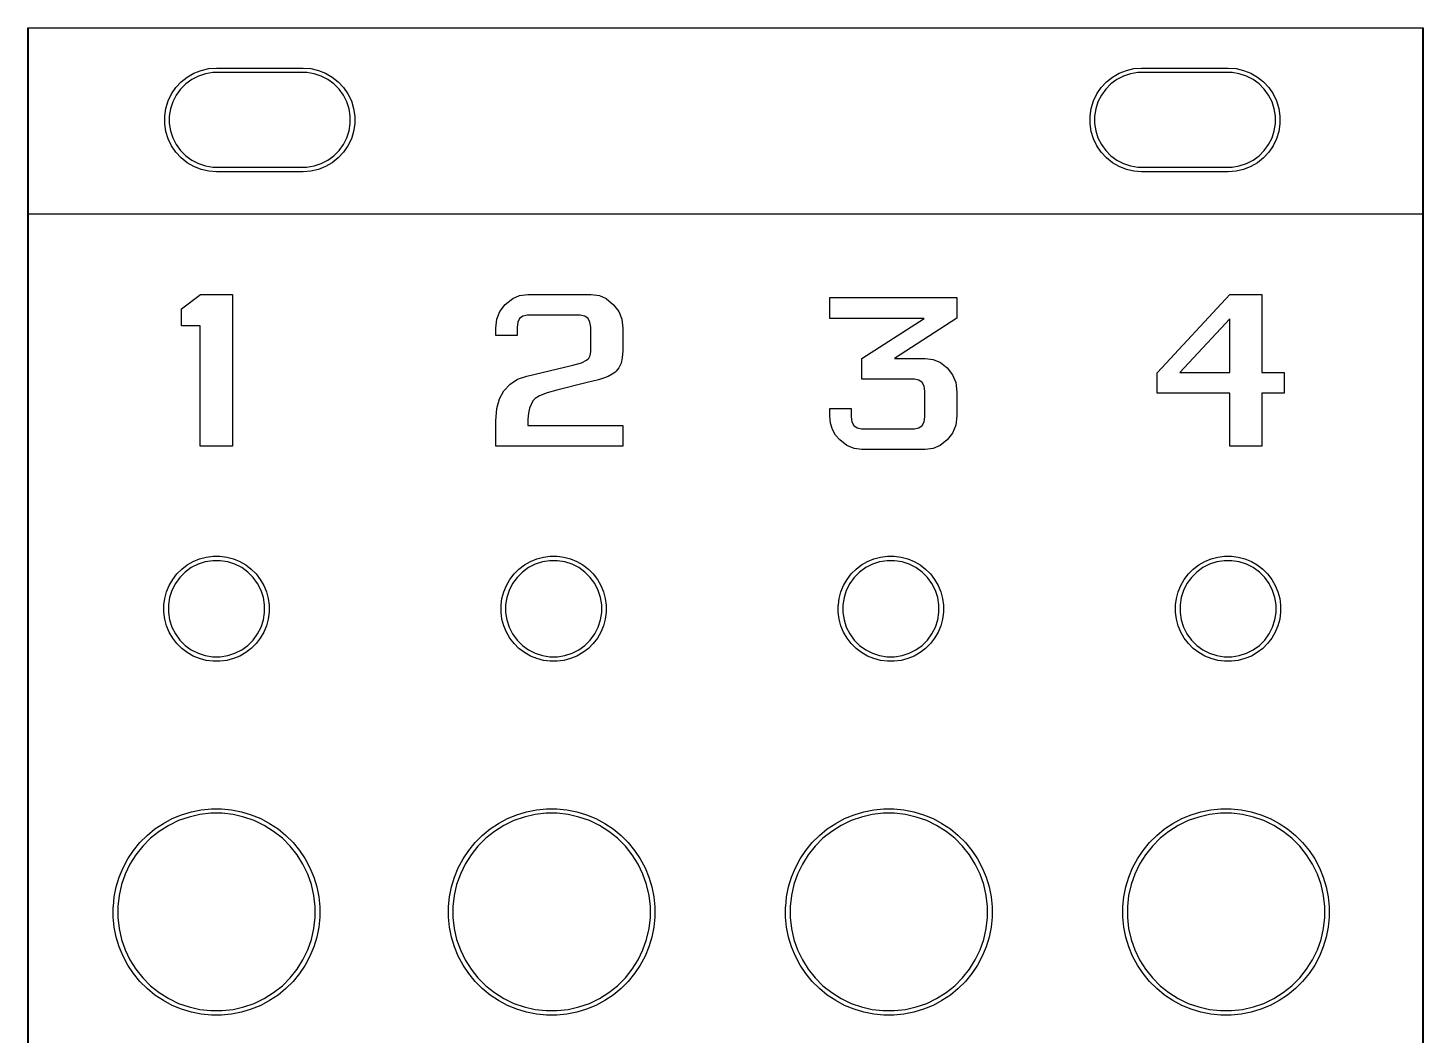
# Model space of a CAD drawing. Header units: inches. Extents: x 0 to 1.78, y -5.06 to 0.
# Drawn here: x 0.001 to 1.776, y -1.281 to 0 of the extents above; entities that cross this region are included whole.
import ezdxf

# ---------------------------------------------------------------- set-up
doc = ezdxf.new("R2010")
doc.units = ezdxf.units.IN
doc.header["$MEASUREMENT"] = 0
doc.layers.add('Edge.Cuts', color=254, linetype='CONTINUOUS', true_color=0xd0d2cd)

msp = doc.modelspace()

# ---------------------------------------------------------------- linework, layer by layer
at = {"layer": 'Edge.Cuts', "linetype": 'CONTINUOUS'}
for p, q in [((0.0008, 0.0001), (0.0009, 0.0002)), ((0.0008, 0), (0.0008, 0.0001)), ((0.0008, -5.059), (0.0008, 0)), ((0.0009, 0.0002), (0.001, 0.0002)), ((0.001, 0.0002), (1.7763, 0.0002)), ((1.7763, 0.0002), (1.7764, 0.0002)), ((1.7764, 0.0002), (1.7765, 0.0001)), ((1.7765, 0.0001), (1.7765, 0)), ((1.7765, 0), (1.7765, -5.059)), ((0.0012, -0.0002), (0.0012, -0.2362)), ((1.7761, -0.0002), (0.0012, -0.0002)), ((1.7761, -0.2362), (1.7761, -0.0002)), ((0.2214, -0.0538), (0.231, -0.0516)), ((0.231, -0.0516), (0.2408, -0.0508)), ((0.2408, -0.0508), (0.3511, -0.0508)), ((0.3511, -0.0508), (0.3609, -0.0516)), ((0.3609, -0.0516), (0.3705, -0.0538)), ((1.3989, -0.0538), (1.4085, -0.0516)), ((1.4085, -0.0516), (1.4183, -0.0508)), ((1.4183, -0.0508), (1.5286, -0.0508)), ((1.5286, -0.0508), (1.5384, -0.0516)), ((1.5384, -0.0516), (1.548, -0.0538)), ((0.1893, -0.0757), (0.196, -0.0684)), ((0.2017, -0.071), (0.195, -0.0777)), ((0.196, -0.0684), (0.2037, -0.0623)), ((0.2094, -0.0654), (0.2017, -0.071)), ((0.2037, -0.0623), (0.2122, -0.0574)), ((0.2178, -0.0611), (0.2094, -0.0654)), ((0.2122, -0.0574), (0.2214, -0.0538)), ((0.2268, -0.0582), (0.2178, -0.0611)), ((0.2361, -0.0567), (0.2268, -0.0582)), ((0.2408, -0.0567), (0.2361, -0.0567)), ((0.3511, -0.0567), (0.2408, -0.0567)), ((0.3558, -0.0567), (0.3511, -0.0567)), ((0.3651, -0.0582), (0.3558, -0.0567)), ((0.3741, -0.0611), (0.3651, -0.0582)), ((0.3705, -0.0538), (0.3797, -0.0574)), ((0.3825, -0.0654), (0.3741, -0.0611)), ((0.3797, -0.0574), (0.3882, -0.0623)), ((0.3902, -0.071), (0.3825, -0.0654)), ((0.3882, -0.0623), (0.3959, -0.0684)), ((0.3969, -0.0777), (0.3902, -0.071)), ((0.3959, -0.0684), (0.4026, -0.0757)), ((1.3668, -0.0757), (1.3735, -0.0684)), ((1.3792, -0.071), (1.3726, -0.0777)), ((1.3735, -0.0684), (1.3812, -0.0623)), ((1.3869, -0.0654), (1.3792, -0.071)), ((1.3812, -0.0623), (1.3897, -0.0574)), ((1.3953, -0.0611), (1.3869, -0.0654)), ((1.3897, -0.0574), (1.3989, -0.0538)), ((1.4043, -0.0582), (1.3953, -0.0611)), ((1.4136, -0.0567), (1.4043, -0.0582)), ((1.4183, -0.0567), (1.4136, -0.0567)), ((1.5286, -0.0567), (1.4183, -0.0567)), ((1.5333, -0.0567), (1.5286, -0.0567)), ((1.5426, -0.0582), (1.5333, -0.0567)), ((1.5516, -0.0611), (1.5426, -0.0582)), ((1.548, -0.0538), (1.5572, -0.0574)), ((1.5601, -0.0654), (1.5516, -0.0611)), ((1.5572, -0.0574), (1.5657, -0.0623)), ((1.5677, -0.071), (1.5601, -0.0654)), ((1.5657, -0.0623), (1.5734, -0.0684)), ((1.5744, -0.0777), (1.5677, -0.071)), ((1.5734, -0.0684), (1.5801, -0.0757)), ((0.1795, -0.0927), (0.1837, -0.0838)), ((0.1837, -0.0838), (0.1893, -0.0757)), ((0.1895, -0.0853), (0.1852, -0.0937)), ((0.195, -0.0777), (0.1895, -0.0853)), ((0.4024, -0.0853), (0.3969, -0.0777)), ((0.4067, -0.0937), (0.4024, -0.0853)), ((0.4026, -0.0757), (0.4082, -0.0838)), ((0.4082, -0.0838), (0.4125, -0.0927)), ((1.357, -0.0927), (1.3612, -0.0838)), ((1.3612, -0.0838), (1.3668, -0.0757)), ((1.367, -0.0853), (1.3627, -0.0937)), ((1.3726, -0.0777), (1.367, -0.0853)), ((1.5799, -0.0853), (1.5744, -0.0777)), ((1.5842, -0.0937), (1.5799, -0.0853)), ((1.5801, -0.0757), (1.5857, -0.0838)), ((1.5857, -0.0838), (1.59, -0.0927)), ((0.1751, -0.1119), (0.1765, -0.1021)), ((0.1765, -0.1021), (0.1795, -0.0927)), ((0.1823, -0.1027), (0.1808, -0.1121)), ((0.1852, -0.0937), (0.1823, -0.1027)), ((0.4096, -0.1027), (0.4067, -0.0937)), ((0.4111, -0.1121), (0.4096, -0.1027)), ((0.4125, -0.0927), (0.4154, -0.1021)), ((0.4154, -0.1021), (0.4168, -0.1119)), ((1.3526, -0.1119), (1.3541, -0.1021)), ((1.3541, -0.1021), (1.357, -0.0927)), ((1.3598, -0.1027), (1.3583, -0.1121)), ((1.3627, -0.0937), (1.3598, -0.1027)), ((1.5871, -0.1027), (1.5842, -0.0937)), ((1.5886, -0.1121), (1.5871, -0.1027)), ((1.59, -0.0927), (1.5929, -0.1021)), ((1.5929, -0.1021), (1.5943, -0.1119)), ((0.1751, -0.1217), (0.1751, -0.1119)), ((0.1765, -0.1315), (0.1751, -0.1217)), ((0.1808, -0.1121), (0.1808, -0.1215)), ((0.1808, -0.1215), (0.1823, -0.1308)), ((0.4096, -0.1308), (0.4111, -0.1215)), ((0.4111, -0.1215), (0.4111, -0.1121)), ((0.4168, -0.1217), (0.4154, -0.1315)), ((0.4168, -0.1119), (0.4168, -0.1217)), ((1.3526, -0.1217), (1.3526, -0.1119)), ((1.3541, -0.1315), (1.3526, -0.1217)), ((1.3583, -0.1121), (1.3583, -0.1215)), ((1.3583, -0.1215), (1.3598, -0.1308)), ((1.5871, -0.1308), (1.5886, -0.1215)), ((1.5886, -0.1215), (1.5886, -0.1121)), ((1.5943, -0.1217), (1.5929, -0.1315)), ((1.5943, -0.1119), (1.5943, -0.1217)), ((0.1795, -0.1409), (0.1765, -0.1315)), ((0.1837, -0.1498), (0.1795, -0.1409)), ((0.1823, -0.1308), (0.1852, -0.1398)), ((0.1852, -0.1398), (0.1895, -0.1483)), ((0.4024, -0.1483), (0.4067, -0.1398)), ((0.4067, -0.1398), (0.4096, -0.1308)), ((0.4125, -0.1409), (0.4082, -0.1498)), ((0.4154, -0.1315), (0.4125, -0.1409)), ((1.357, -0.1409), (1.3541, -0.1315)), ((1.3612, -0.1498), (1.357, -0.1409)), ((1.3598, -0.1308), (1.3627, -0.1398)), ((1.3627, -0.1398), (1.367, -0.1483)), ((1.5799, -0.1483), (1.5842, -0.1398)), ((1.5842, -0.1398), (1.5871, -0.1308)), ((1.59, -0.1409), (1.5857, -0.1498)), ((1.5929, -0.1315), (1.59, -0.1409)), ((0.1893, -0.1579), (0.1837, -0.1498)), ((0.196, -0.1651), (0.1893, -0.1579)), ((0.1895, -0.1483), (0.195, -0.1559)), ((0.195, -0.1559), (0.2017, -0.1626)), ((0.3902, -0.1626), (0.3969, -0.1559)), ((0.4026, -0.1579), (0.3959, -0.1651)), ((0.3969, -0.1559), (0.4024, -0.1483)), ((0.4082, -0.1498), (0.4026, -0.1579)), ((1.3668, -0.1579), (1.3612, -0.1498)), ((1.3735, -0.1651), (1.3668, -0.1579)), ((1.367, -0.1483), (1.3726, -0.1559)), ((1.3726, -0.1559), (1.3792, -0.1626)), ((1.5677, -0.1626), (1.5744, -0.1559)), ((1.5801, -0.1579), (1.5734, -0.1651)), ((1.5744, -0.1559), (1.5799, -0.1483)), ((1.5857, -0.1498), (1.5801, -0.1579)), ((0.2037, -0.1713), (0.196, -0.1651)), ((0.2017, -0.1626), (0.2094, -0.1681)), ((0.2122, -0.1762), (0.2037, -0.1713)), ((0.2094, -0.1681), (0.2178, -0.1724)), ((0.2214, -0.1798), (0.2122, -0.1762)), ((0.2178, -0.1724), (0.2268, -0.1753)), ((0.2268, -0.1753), (0.2361, -0.1768)), ((0.2361, -0.1768), (0.2408, -0.1768)), ((0.2408, -0.1768), (0.3511, -0.1768)), ((0.3511, -0.1768), (0.3558, -0.1768)), ((0.3558, -0.1768), (0.3651, -0.1753)), ((0.3651, -0.1753), (0.3741, -0.1724)), ((0.3797, -0.1762), (0.3705, -0.1798)), ((0.3741, -0.1724), (0.3825, -0.1681)), ((0.3882, -0.1713), (0.3797, -0.1762)), ((0.3825, -0.1681), (0.3902, -0.1626)), ((0.3959, -0.1651), (0.3882, -0.1713)), ((1.3812, -0.1713), (1.3735, -0.1651)), ((1.3792, -0.1626), (1.3869, -0.1681)), ((1.3897, -0.1762), (1.3812, -0.1713)), ((1.3869, -0.1681), (1.3953, -0.1724)), ((1.3989, -0.1798), (1.3897, -0.1762)), ((1.3953, -0.1724), (1.4043, -0.1753)), ((1.4043, -0.1753), (1.4136, -0.1768)), ((1.4136, -0.1768), (1.4183, -0.1768)), ((1.4183, -0.1768), (1.5286, -0.1768)), ((1.5286, -0.1768), (1.5333, -0.1768)), ((1.5333, -0.1768), (1.5426, -0.1753)), ((1.5426, -0.1753), (1.5516, -0.1724)), ((1.5572, -0.1762), (1.548, -0.1798)), ((1.5516, -0.1724), (1.5601, -0.1681)), ((1.5657, -0.1713), (1.5572, -0.1762)), ((1.5601, -0.1681), (1.5677, -0.1626)), ((1.5734, -0.1651), (1.5657, -0.1713)), ((0.231, -0.182), (0.2214, -0.1798)), ((0.2408, -0.1827), (0.231, -0.182)), ((0.3511, -0.1827), (0.2408, -0.1827)), ((0.3609, -0.182), (0.3511, -0.1827)), ((0.3705, -0.1798), (0.3609, -0.182)), ((1.4085, -0.182), (1.3989, -0.1798)), ((1.4183, -0.1827), (1.4085, -0.182)), ((1.5286, -0.1827), (1.4183, -0.1827)), ((1.5384, -0.182), (1.5286, -0.1827)), ((1.548, -0.1798), (1.5384, -0.182)), ((0.0012, -0.2362), (1.7761, -0.2362)), ((0.0012, -0.2366), (0.0012, -4.8224)), ((1.7761, -0.2366), (0.0012, -0.2366)), ((1.7761, -4.8224), (1.7761, -0.2366)), ((0.1964, -0.357), (0.2205, -0.3391)), ((0.2205, -0.3391), (0.2611, -0.3391)), ((0.2611, -0.3391), (0.2611, -0.5321)), ((0.6016, -0.3605), (0.6082, -0.3519)), ((0.6082, -0.3519), (0.6178, -0.3442)), ((0.6178, -0.3442), (0.6265, -0.3404)), ((0.6265, -0.3404), (0.6371, -0.3391)), ((0.6371, -0.3391), (0.7175, -0.3391)), ((0.7175, -0.3391), (0.7281, -0.3404)), ((0.7281, -0.3404), (0.7368, -0.3442)), ((0.7368, -0.3442), (0.7463, -0.352)), ((0.7463, -0.352), (0.7528, -0.3607)), ((1.0215, -0.3694), (1.0215, -0.343)), ((1.0215, -0.343), (1.1832, -0.343)), ((1.1832, -0.343), (1.1832, -0.3692)), ((1.4383, -0.4383), (1.5306, -0.3391)), ((1.5306, -0.3391), (1.5713, -0.3391)), ((1.5713, -0.3391), (1.5713, -0.4383)), ((0.1964, -0.3789), (0.1964, -0.357)), ((0.5963, -0.3816), (0.5977, -0.3703)), ((0.5977, -0.3703), (0.6016, -0.3605)), ((0.6266, -0.3695), (0.6242, -0.3741)), ((0.6307, -0.3665), (0.6266, -0.3695)), ((0.6365, -0.3654), (0.6307, -0.3665)), ((0.7038, -0.3654), (0.6365, -0.3654)), ((0.7097, -0.3665), (0.7038, -0.3654)), ((0.7137, -0.3695), (0.7097, -0.3665)), ((0.7162, -0.3741), (0.7137, -0.3695)), ((0.7528, -0.3607), (0.7567, -0.3705)), ((0.7567, -0.3705), (0.758, -0.3818)), ((1.1414, -0.3694), (1.0215, -0.3694)), ((1.0622, -0.4206), (1.1414, -0.3694)), ((1.1832, -0.3692), (1.1038, -0.4205)), ((1.5304, -0.3698), (1.4668, -0.4383)), ((1.5304, -0.4383), (1.5304, -0.3698)), ((0.2202, -0.3789), (0.1964, -0.3789)), ((0.2202, -0.5321), (0.2202, -0.3789)), ((0.5963, -0.3911), (0.5963, -0.3816)), ((0.6242, -0.3741), (0.6233, -0.3805)), ((0.6233, -0.3805), (0.6233, -0.3911)), ((0.7171, -0.3804), (0.7162, -0.3741)), ((0.7171, -0.4118), (0.7171, -0.3804)), ((0.758, -0.3818), (0.758, -0.4107)), ((0.6233, -0.3911), (0.5963, -0.3911)), ((0.6943, -0.429), (0.7052, -0.4258)), ((0.7052, -0.4258), (0.7116, -0.4227)), ((0.7116, -0.4227), (0.7146, -0.4199)), ((0.7146, -0.4199), (0.7165, -0.4164)), ((0.7165, -0.4164), (0.7171, -0.4118)), ((0.7573, -0.4194), (0.7558, -0.4264)), ((0.758, -0.4107), (0.7573, -0.4194)), ((1.0622, -0.4468), (1.0622, -0.4206)), ((1.1038, -0.4205), (1.1428, -0.4205)), ((1.1428, -0.4205), (1.1528, -0.4218)), ((1.1528, -0.4218), (1.1621, -0.4257)), ((1.1621, -0.4257), (1.1708, -0.4324)), ((0.6239, -0.4469), (0.6356, -0.4427)), ((0.6356, -0.4427), (0.6943, -0.429)), ((0.7393, -0.4432), (0.7332, -0.4455)), ((0.7445, -0.4404), (0.7393, -0.4432)), ((0.7478, -0.4383), (0.7445, -0.4404)), ((0.7494, -0.4367), (0.7478, -0.4383)), ((0.7528, -0.4322), (0.7494, -0.4367)), ((0.7558, -0.4264), (0.7528, -0.4322)), ((1.1708, -0.4324), (1.1776, -0.441)), ((1.1776, -0.441), (1.1818, -0.4511)), ((1.4381, -0.4385), (1.4383, -0.4383)), ((1.4381, -0.4647), (1.4381, -0.4385)), ((1.4668, -0.4383), (1.5304, -0.4383)), ((1.5713, -0.4383), (1.5996, -0.4383)), ((1.5996, -0.4383), (1.5996, -0.4647)), ((0.6011, -0.4717), (0.6066, -0.4615)), ((0.6066, -0.4615), (0.6144, -0.4531)), ((0.6144, -0.4531), (0.6239, -0.4469)), ((0.6741, -0.4607), (0.6615, -0.464)), ((0.7127, -0.451), (0.6741, -0.4607)), ((0.7198, -0.4493), (0.7127, -0.451)), ((0.727, -0.4474), (0.7198, -0.4493)), ((0.7332, -0.4455), (0.727, -0.4474)), ((1.129, -0.4468), (1.0622, -0.4468)), ((1.1347, -0.4479), (1.129, -0.4468)), ((1.1388, -0.451), (1.1347, -0.4479)), ((1.1414, -0.4557), (1.1388, -0.451)), ((1.1423, -0.462), (1.1414, -0.4557)), ((1.1818, -0.4511), (1.1832, -0.4631)), ((0.5976, -0.4841), (0.6011, -0.4717)), ((0.6436, -0.4743), (0.6392, -0.4836)), ((0.6466, -0.4712), (0.6436, -0.4743)), ((0.6519, -0.468), (0.6466, -0.4712)), ((0.6615, -0.464), (0.6519, -0.468)), ((1.1423, -0.4945), (1.1423, -0.462)), ((1.1832, -0.4631), (1.1832, -0.4935)), ((1.5304, -0.4647), (1.4381, -0.4647)), ((1.5304, -0.5321), (1.5304, -0.4647)), ((1.5996, -0.4647), (1.5713, -0.4647)), ((1.5713, -0.4647), (1.5713, -0.5321)), ((0.5963, -0.4996), (0.5976, -0.4841)), ((0.6378, -0.4898), (0.6372, -0.4978)), ((0.6392, -0.4836), (0.6378, -0.4898)), ((1.0215, -0.4935), (1.0215, -0.4842)), ((1.0215, -0.4842), (1.0485, -0.4842)), ((1.0224, -0.5026), (1.0215, -0.4935)), ((1.0485, -0.4842), (1.0485, -0.4945)), ((1.0485, -0.4945), (1.0494, -0.5008)), ((1.1414, -0.5008), (1.1423, -0.4945)), ((1.1832, -0.4935), (1.1818, -0.5054)), ((0.5963, -0.5321), (0.5963, -0.4996)), ((0.6372, -0.4978), (0.6372, -0.5058)), ((0.6372, -0.5058), (0.758, -0.5058)), ((0.758, -0.5058), (0.758, -0.5321)), ((1.0247, -0.5107), (1.0224, -0.5026)), ((1.0286, -0.5178), (1.0247, -0.5107)), ((1.0494, -0.5008), (1.052, -0.5055)), ((1.052, -0.5055), (1.0561, -0.5086)), ((1.0561, -0.5086), (1.0617, -0.5097)), ((1.0617, -0.5097), (1.129, -0.5097)), ((1.129, -0.5097), (1.1347, -0.5086)), ((1.1347, -0.5086), (1.1388, -0.5055)), ((1.1388, -0.5055), (1.1414, -0.5008)), ((1.1818, -0.5054), (1.1776, -0.5155)), ((0.2611, -0.5321), (0.2202, -0.5321)), ((0.758, -0.5321), (0.5963, -0.5321)), ((1.034, -0.5241), (1.0286, -0.5178)), ((1.0429, -0.5309), (1.034, -0.5241)), ((1.0522, -0.5348), (1.0429, -0.5309)), ((1.162, -0.5309), (1.1528, -0.5348)), ((1.1708, -0.5241), (1.162, -0.5309)), ((1.1776, -0.5155), (1.1708, -0.5241)), ((1.5713, -0.5321), (1.5304, -0.5321)), ((1.0623, -0.5361), (1.0522, -0.5348)), ((1.1427, -0.5361), (1.0623, -0.5361)), ((1.1528, -0.5348), (1.1427, -0.5361)), ((0.2193, -0.6753), (0.2278, -0.6731)), ((0.2278, -0.6731), (0.2365, -0.6719)), ((0.2365, -0.6719), (0.2452, -0.6719)), ((0.2452, -0.6719), (0.2539, -0.6731)), ((0.2539, -0.6731), (0.2624, -0.6753)), ((0.6484, -0.6753), (0.6569, -0.6731)), ((0.6569, -0.6731), (0.6656, -0.6719)), ((0.6656, -0.6719), (0.6744, -0.6719)), ((0.6744, -0.6719), (0.683, -0.6731)), ((0.683, -0.6731), (0.6915, -0.6753)), ((1.0776, -0.6753), (1.086, -0.6731)), ((1.086, -0.6731), (1.0947, -0.6719)), ((1.0947, -0.6719), (1.1035, -0.6719)), ((1.1035, -0.6719), (1.1122, -0.6731)), ((1.1122, -0.6731), (1.1207, -0.6753)), ((1.5067, -0.6753), (1.5152, -0.6731)), ((1.5152, -0.6731), (1.5239, -0.6719)), ((1.5239, -0.6719), (1.5326, -0.6719)), ((1.5326, -0.6719), (1.5413, -0.6731)), ((1.5413, -0.6731), (1.5498, -0.6753)), ((0.1904, -0.6946), (0.1966, -0.6884)), ((0.201, -0.6922), (0.1942, -0.699)), ((0.1966, -0.6884), (0.2036, -0.6831)), ((0.2088, -0.6865), (0.201, -0.6922)), ((0.2036, -0.6831), (0.2112, -0.6787)), ((0.2174, -0.6822), (0.2088, -0.6865)), ((0.2112, -0.6787), (0.2193, -0.6753)), ((0.2265, -0.6792), (0.2174, -0.6822)), ((0.236, -0.6777), (0.2265, -0.6792)), ((0.2456, -0.6777), (0.236, -0.6777)), ((0.2552, -0.6792), (0.2456, -0.6777)), ((0.2643, -0.6822), (0.2552, -0.6792)), ((0.2624, -0.6753), (0.2705, -0.6787)), ((0.2729, -0.6865), (0.2643, -0.6822)), ((0.2705, -0.6787), (0.2781, -0.6831)), ((0.2807, -0.6922), (0.2729, -0.6865)), ((0.2781, -0.6831), (0.285, -0.6884)), ((0.2875, -0.699), (0.2807, -0.6922)), ((0.285, -0.6884), (0.2912, -0.6946)), ((0.6196, -0.6946), (0.6258, -0.6884)), ((0.6301, -0.6922), (0.6233, -0.699)), ((0.6258, -0.6884), (0.6327, -0.6831)), ((0.6379, -0.6865), (0.6301, -0.6922)), ((0.6327, -0.6831), (0.6403, -0.6787)), ((0.6465, -0.6822), (0.6379, -0.6865)), ((0.6403, -0.6787), (0.6484, -0.6753)), ((0.6557, -0.6792), (0.6465, -0.6822)), ((0.6652, -0.6777), (0.6557, -0.6792)), ((0.6748, -0.6777), (0.6652, -0.6777)), ((0.6843, -0.6792), (0.6748, -0.6777)), ((0.6934, -0.6822), (0.6843, -0.6792)), ((0.6915, -0.6753), (0.6996, -0.6787)), ((0.702, -0.6865), (0.6934, -0.6822)), ((0.6996, -0.6787), (0.7072, -0.6831)), ((0.7098, -0.6922), (0.702, -0.6865)), ((0.7072, -0.6831), (0.7142, -0.6884)), ((0.7166, -0.699), (0.7098, -0.6922)), ((0.7142, -0.6884), (0.7204, -0.6946)), ((1.0487, -0.6946), (1.0549, -0.6884)), ((1.0593, -0.6922), (1.0525, -0.699)), ((1.0549, -0.6884), (1.0619, -0.6831)), ((1.0671, -0.6865), (1.0593, -0.6922)), ((1.0619, -0.6831), (1.0695, -0.6787)), ((1.0756, -0.6822), (1.0671, -0.6865)), ((1.0695, -0.6787), (1.0776, -0.6753)), ((1.0848, -0.6792), (1.0756, -0.6822)), ((1.0943, -0.6777), (1.0848, -0.6792)), ((1.1039, -0.6777), (1.0943, -0.6777)), ((1.1134, -0.6792), (1.1039, -0.6777)), ((1.1226, -0.6822), (1.1134, -0.6792)), ((1.1207, -0.6753), (1.1288, -0.6787)), ((1.1311, -0.6865), (1.1226, -0.6822)), ((1.1288, -0.6787), (1.1364, -0.6831)), ((1.1389, -0.6922), (1.1311, -0.6865)), ((1.1364, -0.6831), (1.1433, -0.6884)), ((1.1457, -0.699), (1.1389, -0.6922)), ((1.1433, -0.6884), (1.1495, -0.6946)), ((1.4778, -0.6946), (1.484, -0.6884)), ((1.4884, -0.6922), (1.4816, -0.699)), ((1.484, -0.6884), (1.491, -0.6831)), ((1.4962, -0.6865), (1.4884, -0.6922)), ((1.491, -0.6831), (1.4986, -0.6787)), ((1.5048, -0.6822), (1.4962, -0.6865)), ((1.4986, -0.6787), (1.5067, -0.6753)), ((1.5139, -0.6792), (1.5048, -0.6822)), ((1.5234, -0.6777), (1.5139, -0.6792)), ((1.533, -0.6777), (1.5234, -0.6777)), ((1.5426, -0.6792), (1.533, -0.6777)), ((1.5517, -0.6822), (1.5426, -0.6792)), ((1.5498, -0.6753), (1.5579, -0.6787)), ((1.5603, -0.6865), (1.5517, -0.6822)), ((1.5579, -0.6787), (1.5655, -0.6831)), ((1.5681, -0.6922), (1.5603, -0.6865)), ((1.5655, -0.6831), (1.5724, -0.6884)), ((1.5749, -0.699), (1.5681, -0.6922)), ((1.5724, -0.6884), (1.5786, -0.6946)), ((0.1774, -0.7173), (0.1807, -0.7092)), ((0.1807, -0.7092), (0.1851, -0.7016)), ((0.1885, -0.7068), (0.1842, -0.7154)), ((0.1851, -0.7016), (0.1904, -0.6946)), ((0.1942, -0.699), (0.1885, -0.7068)), ((0.2931, -0.7068), (0.2875, -0.699)), ((0.2912, -0.6946), (0.2966, -0.7016)), ((0.2975, -0.7154), (0.2931, -0.7068)), ((0.2966, -0.7016), (0.301, -0.7092)), ((0.301, -0.7092), (0.3043, -0.7173)), ((0.6065, -0.7173), (0.6098, -0.7092)), ((0.6098, -0.7092), (0.6142, -0.7016)), ((0.6177, -0.7068), (0.6133, -0.7154)), ((0.6142, -0.7016), (0.6196, -0.6946)), ((0.6233, -0.699), (0.6177, -0.7068)), ((0.7223, -0.7068), (0.7166, -0.699)), ((0.7204, -0.6946), (0.7257, -0.7016)), ((0.7266, -0.7154), (0.7223, -0.7068)), ((0.7257, -0.7016), (0.7301, -0.7092)), ((0.7301, -0.7092), (0.7335, -0.7173)), ((1.0356, -0.7173), (1.039, -0.7092)), ((1.039, -0.7092), (1.0434, -0.7016)), ((1.0468, -0.7068), (1.0424, -0.7154)), ((1.0434, -0.7016), (1.0487, -0.6946)), ((1.0525, -0.699), (1.0468, -0.7068)), ((1.1514, -0.7068), (1.1457, -0.699)), ((1.1495, -0.6946), (1.1548, -0.7016)), ((1.1558, -0.7154), (1.1514, -0.7068)), ((1.1548, -0.7016), (1.1592, -0.7092)), ((1.1592, -0.7092), (1.1626, -0.7173)), ((1.4648, -0.7173), (1.4681, -0.7092)), ((1.4681, -0.7092), (1.4725, -0.7016)), ((1.4759, -0.7068), (1.4716, -0.7154)), ((1.4725, -0.7016), (1.4778, -0.6946)), ((1.4816, -0.699), (1.4759, -0.7068)), ((1.5805, -0.7068), (1.5749, -0.699)), ((1.5786, -0.6946), (1.584, -0.7016)), ((1.5849, -0.7154), (1.5805, -0.7068)), ((1.584, -0.7016), (1.5884, -0.7092)), ((1.5884, -0.7092), (1.5917, -0.7173)), ((0.174, -0.734), (0.1751, -0.7258)), ((0.1751, -0.7258), (0.1774, -0.7173)), ((0.1812, -0.7245), (0.1797, -0.734)), ((0.1842, -0.7154), (0.1812, -0.7245)), ((0.3005, -0.7245), (0.2975, -0.7154)), ((0.302, -0.734), (0.3005, -0.7245)), ((0.3043, -0.7173), (0.3066, -0.7258)), ((0.3066, -0.7258), (0.3077, -0.7344)), ((0.6031, -0.734), (0.6042, -0.7258)), ((0.6042, -0.7258), (0.6065, -0.7173)), ((0.6103, -0.7245), (0.6088, -0.734)), ((0.6133, -0.7154), (0.6103, -0.7245)), ((0.7296, -0.7245), (0.7266, -0.7154)), ((0.7311, -0.734), (0.7296, -0.7245)), ((0.7335, -0.7173), (0.7357, -0.7258)), ((0.7357, -0.7258), (0.7369, -0.7344)), ((1.0323, -0.734), (1.0333, -0.7258)), ((1.0333, -0.7258), (1.0356, -0.7173)), ((1.0395, -0.7245), (1.038, -0.734)), ((1.0424, -0.7154), (1.0395, -0.7245)), ((1.1587, -0.7245), (1.1558, -0.7154)), ((1.1602, -0.734), (1.1587, -0.7245)), ((1.1626, -0.7173), (1.1649, -0.7258)), ((1.1649, -0.7258), (1.166, -0.7344)), ((1.4614, -0.734), (1.4625, -0.7258)), ((1.4625, -0.7258), (1.4648, -0.7173)), ((1.4686, -0.7245), (1.4671, -0.734)), ((1.4716, -0.7154), (1.4686, -0.7245)), ((1.5879, -0.7245), (1.5849, -0.7154)), ((1.5894, -0.734), (1.5879, -0.7245)), ((1.5917, -0.7173), (1.594, -0.7258)), ((1.594, -0.7258), (1.5951, -0.7344)), ((0.1739, -0.7344), (0.174, -0.734)), ((0.1739, -0.7432), (0.1739, -0.7344)), ((0.1751, -0.7519), (0.1739, -0.7432)), ((0.1797, -0.734), (0.1797, -0.7436)), ((0.1797, -0.7436), (0.1812, -0.7531)), ((0.3005, -0.7531), (0.302, -0.7436)), ((0.302, -0.7436), (0.302, -0.734)), ((0.3077, -0.7432), (0.3066, -0.7519)), ((0.3077, -0.7344), (0.3077, -0.7432)), ((0.6031, -0.7344), (0.6031, -0.734)), ((0.6031, -0.7432), (0.6031, -0.7344)), ((0.6042, -0.7519), (0.6031, -0.7432)), ((0.6088, -0.734), (0.6088, -0.7436)), ((0.6088, -0.7436), (0.6103, -0.7531)), ((0.7296, -0.7531), (0.7311, -0.7436)), ((0.7311, -0.7436), (0.7311, -0.734)), ((0.7369, -0.7432), (0.7357, -0.7519)), ((0.7369, -0.7344), (0.7369, -0.7432)), ((1.0322, -0.7344), (1.0323, -0.734)), ((1.0322, -0.7432), (1.0322, -0.7344)), ((1.0333, -0.7519), (1.0322, -0.7432)), ((1.038, -0.734), (1.038, -0.7436)), ((1.038, -0.7436), (1.0395, -0.7531)), ((1.1587, -0.7531), (1.1602, -0.7436)), ((1.1602, -0.7436), (1.1602, -0.734)), ((1.166, -0.7432), (1.1649, -0.7519)), ((1.166, -0.7344), (1.166, -0.7432)), ((1.4613, -0.7344), (1.4614, -0.734)), ((1.4613, -0.7432), (1.4613, -0.7344)), ((1.4625, -0.7519), (1.4613, -0.7432)), ((1.4671, -0.734), (1.4671, -0.7436)), ((1.4671, -0.7436), (1.4686, -0.7531)), ((1.5879, -0.7531), (1.5894, -0.7436)), ((1.5894, -0.7436), (1.5894, -0.734)), ((1.5951, -0.7432), (1.594, -0.7519)), ((1.5951, -0.7344), (1.5951, -0.7432)), ((0.1774, -0.7604), (0.1751, -0.7519)), ((0.1807, -0.7685), (0.1774, -0.7604)), ((0.1812, -0.7531), (0.1842, -0.7623)), ((0.1842, -0.7623), (0.1885, -0.7709)), ((0.2931, -0.7709), (0.2975, -0.7623)), ((0.2975, -0.7623), (0.3005, -0.7531)), ((0.3043, -0.7604), (0.301, -0.7685)), ((0.3066, -0.7519), (0.3043, -0.7604)), ((0.6065, -0.7604), (0.6042, -0.7519)), ((0.6098, -0.7685), (0.6065, -0.7604)), ((0.6103, -0.7531), (0.6133, -0.7623)), ((0.6133, -0.7623), (0.6177, -0.7709)), ((0.7223, -0.7709), (0.7266, -0.7623)), ((0.7266, -0.7623), (0.7296, -0.7531)), ((0.7335, -0.7604), (0.7301, -0.7685)), ((0.7357, -0.7519), (0.7335, -0.7604)), ((1.0356, -0.7604), (1.0333, -0.7519)), ((1.039, -0.7685), (1.0356, -0.7604)), ((1.0395, -0.7531), (1.0424, -0.7623)), ((1.0424, -0.7623), (1.0468, -0.7709)), ((1.1514, -0.7709), (1.1558, -0.7623)), ((1.1558, -0.7623), (1.1587, -0.7531)), ((1.1626, -0.7604), (1.1592, -0.7685)), ((1.1649, -0.7519), (1.1626, -0.7604)), ((1.4648, -0.7604), (1.4625, -0.7519)), ((1.4681, -0.7685), (1.4648, -0.7604)), ((1.4686, -0.7531), (1.4716, -0.7623)), ((1.4716, -0.7623), (1.4759, -0.7709)), ((1.5805, -0.7709), (1.5849, -0.7623)), ((1.5849, -0.7623), (1.5879, -0.7531)), ((1.5917, -0.7604), (1.5884, -0.7685)), ((1.594, -0.7519), (1.5917, -0.7604)), ((0.1851, -0.7761), (0.1807, -0.7685)), ((0.1904, -0.783), (0.1851, -0.7761)), ((0.1885, -0.7709), (0.1942, -0.7787)), ((0.1942, -0.7787), (0.201, -0.7855)), ((0.2807, -0.7855), (0.2875, -0.7787)), ((0.2875, -0.7787), (0.2931, -0.7709)), ((0.2966, -0.7761), (0.2912, -0.783)), ((0.301, -0.7685), (0.2966, -0.7761)), ((0.6142, -0.7761), (0.6098, -0.7685)), ((0.6196, -0.783), (0.6142, -0.7761)), ((0.6177, -0.7709), (0.6233, -0.7787)), ((0.6233, -0.7787), (0.6301, -0.7855)), ((0.7098, -0.7855), (0.7166, -0.7787)), ((0.7166, -0.7787), (0.7223, -0.7709)), ((0.7257, -0.7761), (0.7204, -0.783)), ((0.7301, -0.7685), (0.7257, -0.7761)), ((1.0434, -0.7761), (1.039, -0.7685)), ((1.0487, -0.783), (1.0434, -0.7761)), ((1.0468, -0.7709), (1.0525, -0.7787)), ((1.0525, -0.7787), (1.0593, -0.7855)), ((1.1389, -0.7855), (1.1457, -0.7787)), ((1.1457, -0.7787), (1.1514, -0.7709)), ((1.1548, -0.7761), (1.1495, -0.783)), ((1.1592, -0.7685), (1.1548, -0.7761)), ((1.4725, -0.7761), (1.4681, -0.7685)), ((1.4778, -0.783), (1.4725, -0.7761)), ((1.4759, -0.7709), (1.4816, -0.7787)), ((1.4816, -0.7787), (1.4884, -0.7855)), ((1.5681, -0.7855), (1.5749, -0.7787)), ((1.5749, -0.7787), (1.5805, -0.7709)), ((1.584, -0.7761), (1.5786, -0.783)), ((1.5884, -0.7685), (1.584, -0.7761)), ((0.1966, -0.7892), (0.1904, -0.783)), ((0.2036, -0.7946), (0.1966, -0.7892)), ((0.201, -0.7855), (0.2088, -0.7911)), ((0.2112, -0.799), (0.2036, -0.7946)), ((0.2088, -0.7911), (0.2174, -0.7955)), ((0.2193, -0.8023), (0.2112, -0.799)), ((0.2174, -0.7955), (0.2265, -0.7985)), ((0.2265, -0.7985), (0.236, -0.8)), ((0.2456, -0.8), (0.2552, -0.7985)), ((0.2552, -0.7985), (0.2643, -0.7955)), ((0.2705, -0.799), (0.2624, -0.8023)), ((0.2643, -0.7955), (0.2729, -0.7911)), ((0.2781, -0.7946), (0.2705, -0.799)), ((0.2729, -0.7911), (0.2807, -0.7855)), ((0.285, -0.7892), (0.2781, -0.7946)), ((0.2912, -0.783), (0.285, -0.7892)), ((0.6258, -0.7892), (0.6196, -0.783)), ((0.6327, -0.7946), (0.6258, -0.7892)), ((0.6301, -0.7855), (0.6379, -0.7911)), ((0.6403, -0.799), (0.6327, -0.7946)), ((0.6379, -0.7911), (0.6465, -0.7955)), ((0.6484, -0.8023), (0.6403, -0.799)), ((0.6465, -0.7955), (0.6557, -0.7985)), ((0.6557, -0.7985), (0.6652, -0.8)), ((0.6748, -0.8), (0.6843, -0.7985)), ((0.6843, -0.7985), (0.6934, -0.7955)), ((0.6996, -0.799), (0.6915, -0.8023)), ((0.6934, -0.7955), (0.702, -0.7911)), ((0.7072, -0.7946), (0.6996, -0.799)), ((0.702, -0.7911), (0.7098, -0.7855)), ((0.7142, -0.7892), (0.7072, -0.7946)), ((0.7204, -0.783), (0.7142, -0.7892)), ((1.0549, -0.7892), (1.0487, -0.783)), ((1.0619, -0.7946), (1.0549, -0.7892)), ((1.0593, -0.7855), (1.0671, -0.7911)), ((1.0695, -0.799), (1.0619, -0.7946)), ((1.0671, -0.7911), (1.0756, -0.7955)), ((1.0776, -0.8023), (1.0695, -0.799)), ((1.0756, -0.7955), (1.0848, -0.7985)), ((1.0848, -0.7985), (1.0943, -0.8)), ((1.1039, -0.8), (1.1134, -0.7985)), ((1.1134, -0.7985), (1.1226, -0.7955)), ((1.1288, -0.799), (1.1207, -0.8023)), ((1.1226, -0.7955), (1.1311, -0.7911)), ((1.1364, -0.7946), (1.1288, -0.799)), ((1.1311, -0.7911), (1.1389, -0.7855)), ((1.1433, -0.7892), (1.1364, -0.7946)), ((1.1495, -0.783), (1.1433, -0.7892)), ((1.484, -0.7892), (1.4778, -0.783)), ((1.491, -0.7946), (1.484, -0.7892)), ((1.4884, -0.7855), (1.4962, -0.7911)), ((1.4986, -0.799), (1.491, -0.7946)), ((1.4962, -0.7911), (1.5048, -0.7955)), ((1.5067, -0.8023), (1.4986, -0.799)), ((1.5048, -0.7955), (1.5139, -0.7985)), ((1.5139, -0.7985), (1.5234, -0.8)), ((1.533, -0.8), (1.5426, -0.7985)), ((1.5426, -0.7985), (1.5517, -0.7955)), ((1.5579, -0.799), (1.5498, -0.8023)), ((1.5517, -0.7955), (1.5603, -0.7911)), ((1.5655, -0.7946), (1.5579, -0.799)), ((1.5603, -0.7911), (1.5681, -0.7855)), ((1.5724, -0.7892), (1.5655, -0.7946)), ((1.5786, -0.783), (1.5724, -0.7892)), ((0.2278, -0.8046), (0.2193, -0.8023)), ((0.2365, -0.8057), (0.2278, -0.8046)), ((0.236, -0.8), (0.2456, -0.8)), ((0.2452, -0.8057), (0.2365, -0.8057)), ((0.2539, -0.8046), (0.2452, -0.8057)), ((0.2624, -0.8023), (0.2539, -0.8046)), ((0.6569, -0.8046), (0.6484, -0.8023)), ((0.6656, -0.8057), (0.6569, -0.8046)), ((0.6652, -0.8), (0.6748, -0.8)), ((0.6744, -0.8057), (0.6656, -0.8057)), ((0.683, -0.8046), (0.6744, -0.8057)), ((0.6915, -0.8023), (0.683, -0.8046)), ((1.086, -0.8046), (1.0776, -0.8023)), ((1.0947, -0.8057), (1.086, -0.8046)), ((1.0943, -0.8), (1.1039, -0.8)), ((1.1035, -0.8057), (1.0947, -0.8057)), ((1.1122, -0.8046), (1.1035, -0.8057)), ((1.1207, -0.8023), (1.1122, -0.8046)), ((1.5152, -0.8046), (1.5067, -0.8023)), ((1.5239, -0.8057), (1.5152, -0.8046)), ((1.5234, -0.8), (1.533, -0.8)), ((1.5326, -0.8057), (1.5239, -0.8057)), ((1.5413, -0.8046), (1.5326, -0.8057)), ((1.5498, -0.8023), (1.5413, -0.8046)), ((0.2215, -0.9946), (0.2344, -0.9933)), ((0.2344, -0.9933), (0.2473, -0.9933)), ((0.2473, -0.9933), (0.2601, -0.9946)), ((0.6481, -0.9946), (0.661, -0.9933)), ((0.661, -0.9933), (0.6739, -0.9933)), ((0.6739, -0.9933), (0.6867, -0.9946)), ((1.0773, -0.9946), (1.0901, -0.9933)), ((1.0901, -0.9933), (1.103, -0.9933)), ((1.103, -0.9933), (1.1158, -0.9946)), ((1.5064, -0.9946), (1.5192, -0.9933)), ((1.5192, -0.9933), (1.5321, -0.9933)), ((1.5321, -0.9933), (1.545, -0.9946)), ((0.1625, -1.019), (0.1732, -1.0119)), ((0.1732, -1.0119), (0.1846, -1.0058)), ((0.1927, -1.0084), (0.18, -1.0146)), ((0.1846, -1.0058), (0.1965, -1.0009)), ((0.206, -1.0038), (0.1927, -1.0084)), ((0.1965, -1.0009), (0.2089, -0.9971)), ((0.2198, -1.0006), (0.206, -1.0038)), ((0.2089, -0.9971), (0.2215, -0.9946)), ((0.2338, -0.9991), (0.2198, -1.0006)), ((0.2479, -0.9991), (0.2338, -0.9991)), ((0.2619, -1.0006), (0.2479, -0.9991)), ((0.2601, -0.9946), (0.2728, -0.9971)), ((0.2757, -1.0038), (0.2619, -1.0006)), ((0.2728, -0.9971), (0.2851, -1.0009)), ((0.289, -1.0084), (0.2757, -1.0038)), ((0.2851, -1.0009), (0.2971, -1.0058)), ((0.3017, -1.0146), (0.289, -1.0084)), ((0.2971, -1.0058), (0.3084, -1.0119)), ((0.3084, -1.0119), (0.3192, -1.019)), ((0.5891, -1.019), (0.5998, -1.0119)), ((0.5998, -1.0119), (0.6112, -1.0058)), ((0.6193, -1.0084), (0.6066, -1.0146)), ((0.6112, -1.0058), (0.6231, -1.0009)), ((0.6326, -1.0038), (0.6193, -1.0084)), ((0.6231, -1.0009), (0.6355, -0.9971)), ((0.6463, -1.0006), (0.6326, -1.0038)), ((0.6355, -0.9971), (0.6481, -0.9946)), ((0.6604, -0.9991), (0.6463, -1.0006)), ((0.6745, -0.9991), (0.6604, -0.9991)), ((0.6885, -1.0006), (0.6745, -0.9991)), ((0.6867, -0.9946), (0.6994, -0.9971)), ((0.7022, -1.0038), (0.6885, -1.0006)), ((0.6994, -0.9971), (0.7117, -1.0009)), ((0.7155, -1.0084), (0.7022, -1.0038)), ((0.7117, -1.0009), (0.7236, -1.0058)), ((0.7283, -1.0146), (0.7155, -1.0084)), ((0.7236, -1.0058), (0.735, -1.0119)), ((0.735, -1.0119), (0.7457, -1.019)), ((1.0182, -1.019), (1.0289, -1.0119)), ((1.0289, -1.0119), (1.0403, -1.0058)), ((1.0484, -1.0084), (1.0357, -1.0146)), ((1.0403, -1.0058), (1.0522, -1.0009)), ((1.0617, -1.0038), (1.0484, -1.0084)), ((1.0522, -1.0009), (1.0646, -0.9971)), ((1.0755, -1.0006), (1.0617, -1.0038)), ((1.0646, -0.9971), (1.0773, -0.9946)), ((1.0895, -0.9991), (1.0755, -1.0006)), ((1.1036, -0.9991), (1.0895, -0.9991)), ((1.1176, -1.0006), (1.1036, -0.9991)), ((1.1158, -0.9946), (1.1285, -0.9971)), ((1.1314, -1.0038), (1.1176, -1.0006)), ((1.1285, -0.9971), (1.1408, -1.0009)), ((1.1447, -1.0084), (1.1314, -1.0038)), ((1.1408, -1.0009), (1.1528, -1.0058)), ((1.1574, -1.0146), (1.1447, -1.0084)), ((1.1528, -1.0058), (1.1641, -1.0119)), ((1.1641, -1.0119), (1.1749, -1.019)), ((1.4473, -1.019), (1.4581, -1.0119)), ((1.4581, -1.0119), (1.4695, -1.0058)), ((1.4775, -1.0084), (1.4648, -1.0146)), ((1.4695, -1.0058), (1.4814, -1.0009)), ((1.4909, -1.0038), (1.4775, -1.0084)), ((1.4814, -1.0009), (1.4937, -0.9971)), ((1.5046, -1.0006), (1.4909, -1.0038)), ((1.4937, -0.9971), (1.5064, -0.9946)), ((1.5186, -0.9991), (1.5046, -1.0006)), ((1.5327, -0.9991), (1.5186, -0.9991)), ((1.5468, -1.0006), (1.5327, -0.9991)), ((1.545, -0.9946), (1.5576, -0.9971)), ((1.5605, -1.0038), (1.5468, -1.0006)), ((1.5576, -0.9971), (1.57, -1.0009)), ((1.5738, -1.0084), (1.5605, -1.0038)), ((1.57, -1.0009), (1.5819, -1.0058)), ((1.5865, -1.0146), (1.5738, -1.0084)), ((1.5819, -1.0058), (1.5933, -1.0119)), ((1.5933, -1.0119), (1.604, -1.019)), ((0.1434, -1.0364), (0.1525, -1.0272)), ((0.1525, -1.0272), (0.1625, -1.019)), ((0.168, -1.0221), (0.157, -1.0309)), ((0.18, -1.0146), (0.168, -1.0221)), ((0.3136, -1.0221), (0.3017, -1.0146)), ((0.3247, -1.0309), (0.3136, -1.0221)), ((0.3192, -1.019), (0.3291, -1.0272)), ((0.3291, -1.0272), (0.3383, -1.0364)), ((0.57, -1.0364), (0.5791, -1.0272)), ((0.5791, -1.0272), (0.5891, -1.019)), ((0.5946, -1.0221), (0.5836, -1.0309)), ((0.6066, -1.0146), (0.5946, -1.0221)), ((0.7402, -1.0221), (0.7283, -1.0146)), ((0.7512, -1.0309), (0.7402, -1.0221)), ((0.7457, -1.019), (0.7557, -1.0272)), ((0.7557, -1.0272), (0.7648, -1.0364)), ((0.9991, -1.0364), (1.0082, -1.0272)), ((1.0082, -1.0272), (1.0182, -1.019)), ((1.0238, -1.0221), (1.0127, -1.0309)), ((1.0357, -1.0146), (1.0238, -1.0221)), ((1.1693, -1.0221), (1.1574, -1.0146)), ((1.1804, -1.0309), (1.1693, -1.0221)), ((1.1749, -1.019), (1.1849, -1.0272)), ((1.1849, -1.0272), (1.194, -1.0364)), ((1.4282, -1.0364), (1.4374, -1.0272)), ((1.4374, -1.0272), (1.4473, -1.019)), ((1.4529, -1.0221), (1.4419, -1.0309)), ((1.4648, -1.0146), (1.4529, -1.0221)), ((1.5985, -1.0221), (1.5865, -1.0146)), ((1.6095, -1.0309), (1.5985, -1.0221)), ((1.604, -1.019), (1.614, -1.0272)), ((1.614, -1.0272), (1.6231, -1.0364)), ((0.128, -1.0571), (0.1352, -1.0463)), ((0.1352, -1.0463), (0.1434, -1.0364)), ((0.147, -1.0408), (0.1382, -1.0519)), ((0.157, -1.0309), (0.147, -1.0408)), ((0.3346, -1.0408), (0.3247, -1.0309)), ((0.3434, -1.0519), (0.3346, -1.0408)), ((0.3383, -1.0364), (0.3465, -1.0463)), ((0.3465, -1.0463), (0.3536, -1.0571)), ((0.5546, -1.0571), (0.5618, -1.0463)), ((0.5618, -1.0463), (0.57, -1.0364)), ((0.5736, -1.0408), (0.5648, -1.0519)), ((0.5836, -1.0309), (0.5736, -1.0408)), ((0.7612, -1.0408), (0.7512, -1.0309)), ((0.77, -1.0519), (0.7612, -1.0408)), ((0.7648, -1.0364), (0.773, -1.0463)), ((0.773, -1.0463), (0.7802, -1.0571)), ((0.9838, -1.0571), (0.9909, -1.0463)), ((0.9909, -1.0463), (0.9991, -1.0364)), ((1.0028, -1.0408), (0.994, -1.0519)), ((1.0127, -1.0309), (1.0028, -1.0408)), ((1.1903, -1.0408), (1.1804, -1.0309)), ((1.1991, -1.0519), (1.1903, -1.0408)), ((1.194, -1.0364), (1.2022, -1.0463)), ((1.2022, -1.0463), (1.2093, -1.0571)), ((1.4129, -1.0571), (1.4201, -1.0463)), ((1.4201, -1.0463), (1.4282, -1.0364)), ((1.4319, -1.0408), (1.4231, -1.0519)), ((1.4419, -1.0309), (1.4319, -1.0408)), ((1.6195, -1.0408), (1.6095, -1.0309)), ((1.6283, -1.0519), (1.6195, -1.0408)), ((1.6231, -1.0364), (1.6313, -1.0463)), ((1.6313, -1.0463), (1.6385, -1.0571)), ((0.122, -1.0684), (0.128, -1.0571)), ((0.1307, -1.0638), (0.1246, -1.0765)), ((0.1382, -1.0519), (0.1307, -1.0638)), ((0.3509, -1.0638), (0.3434, -1.0519)), ((0.357, -1.0765), (0.3509, -1.0638)), ((0.3536, -1.0571), (0.3597, -1.0684)), ((0.5485, -1.0684), (0.5546, -1.0571)), ((0.5573, -1.0638), (0.5512, -1.0765)), ((0.5648, -1.0519), (0.5573, -1.0638)), ((0.7775, -1.0638), (0.77, -1.0519)), ((0.7836, -1.0765), (0.7775, -1.0638)), ((0.7802, -1.0571), (0.7863, -1.0684)), ((0.9777, -1.0684), (0.9838, -1.0571)), ((0.9865, -1.0638), (0.9803, -1.0765)), ((0.994, -1.0519), (0.9865, -1.0638)), ((1.2066, -1.0638), (1.1991, -1.0519)), ((1.2128, -1.0765), (1.2066, -1.0638)), ((1.2093, -1.0571), (1.2154, -1.0684)), ((1.4068, -1.0684), (1.4129, -1.0571)), ((1.4156, -1.0638), (1.4095, -1.0765)), ((1.4231, -1.0519), (1.4156, -1.0638)), ((1.6358, -1.0638), (1.6283, -1.0519)), ((1.6419, -1.0765), (1.6358, -1.0638)), ((1.6385, -1.0571), (1.6446, -1.0684)), ((0.1133, -1.0927), (0.117, -1.0804)), ((0.117, -1.0804), (0.122, -1.0684)), ((0.1246, -1.0765), (0.12, -1.0898)), ((0.3617, -1.0898), (0.357, -1.0765)), ((0.3597, -1.0684), (0.3646, -1.0804)), ((0.3646, -1.0804), (0.3684, -1.0927)), ((0.5399, -1.0927), (0.5436, -1.0804)), ((0.5436, -1.0804), (0.5485, -1.0684)), ((0.5512, -1.0765), (0.5465, -1.0898)), ((0.7883, -1.0898), (0.7836, -1.0765)), ((0.7863, -1.0684), (0.7912, -1.0804)), ((0.7912, -1.0804), (0.795, -1.0927)), ((0.969, -1.0927), (0.9727, -1.0804)), ((0.9727, -1.0804), (0.9777, -1.0684)), ((0.9803, -1.0765), (0.9757, -1.0898)), ((1.2174, -1.0898), (1.2128, -1.0765)), ((1.2154, -1.0684), (1.2204, -1.0804)), ((1.2204, -1.0804), (1.2241, -1.0927)), ((1.3981, -1.0927), (1.4019, -1.0804)), ((1.4019, -1.0804), (1.4068, -1.0684)), ((1.4095, -1.0765), (1.4048, -1.0898)), ((1.6466, -1.0898), (1.6419, -1.0765)), ((1.6446, -1.0684), (1.6495, -1.0804)), ((1.6495, -1.0804), (1.6532, -1.0927)), ((0.1108, -1.1054), (0.1133, -1.0927)), ((0.12, -1.0898), (0.1168, -1.1036)), ((0.3648, -1.1036), (0.3617, -1.0898)), ((0.3684, -1.0927), (0.3709, -1.1054)), ((0.5373, -1.1054), (0.5399, -1.0927)), ((0.5465, -1.0898), (0.5434, -1.1036)), ((0.7914, -1.1036), (0.7883, -1.0898)), ((0.795, -1.0927), (0.7975, -1.1054)), ((0.9665, -1.1054), (0.969, -1.0927)), ((0.9757, -1.0898), (0.9725, -1.1036)), ((1.2206, -1.1036), (1.2174, -1.0898)), ((1.2241, -1.0927), (1.2266, -1.1054)), ((1.3956, -1.1054), (1.3981, -1.0927)), ((1.4048, -1.0898), (1.4017, -1.1036)), ((1.6497, -1.1036), (1.6466, -1.0898)), ((1.6532, -1.0927), (1.6558, -1.1054)), ((0.1095, -1.1182), (0.1096, -1.1176)), ((0.1095, -1.1311), (0.1095, -1.1182)), ((0.1096, -1.1176), (0.1108, -1.1054)), ((0.1168, -1.1036), (0.1152, -1.1176)), ((0.1152, -1.1176), (0.1152, -1.1317)), ((0.3664, -1.1176), (0.3648, -1.1036)), ((0.3664, -1.1317), (0.3664, -1.1176)), ((0.3709, -1.1054), (0.3722, -1.1182)), ((0.3722, -1.1182), (0.3722, -1.1311)), ((0.5361, -1.1176), (0.5373, -1.1054)), ((0.5361, -1.1182), (0.5361, -1.1176)), ((0.5361, -1.1311), (0.5361, -1.1182)), ((0.5434, -1.1036), (0.5418, -1.1176)), ((0.5418, -1.1176), (0.5418, -1.1317)), ((0.793, -1.1176), (0.7914, -1.1036)), ((0.793, -1.1317), (0.793, -1.1176)), ((0.7975, -1.1054), (0.7987, -1.1182)), ((0.7987, -1.1182), (0.7987, -1.1311)), ((0.9652, -1.1182), (0.9653, -1.1176)), ((0.9652, -1.1311), (0.9652, -1.1182)), ((0.9653, -1.1176), (0.9665, -1.1054)), ((0.9725, -1.1036), (0.971, -1.1176)), ((0.971, -1.1176), (0.971, -1.1317)), ((1.2221, -1.1176), (1.2206, -1.1036)), ((1.2221, -1.1317), (1.2221, -1.1176)), ((1.2266, -1.1054), (1.2279, -1.1182)), ((1.2279, -1.1182), (1.2279, -1.1311)), ((1.3943, -1.1182), (1.3944, -1.1176)), ((1.3943, -1.1311), (1.3943, -1.1182)), ((1.3944, -1.1176), (1.3956, -1.1054)), ((1.4017, -1.1036), (1.4001, -1.1176)), ((1.4001, -1.1176), (1.4001, -1.1317)), ((1.6513, -1.1176), (1.6497, -1.1036)), ((1.6513, -1.1317), (1.6513, -1.1176)), ((1.6558, -1.1054), (1.657, -1.1182)), ((1.657, -1.1182), (1.657, -1.1311)), ((0.1108, -1.144), (0.1095, -1.1311)), ((0.1152, -1.1317), (0.1168, -1.1457)), ((0.3648, -1.1457), (0.3664, -1.1317)), ((0.3722, -1.1311), (0.3709, -1.144)), ((0.5373, -1.144), (0.5361, -1.1311)), ((0.5418, -1.1317), (0.5434, -1.1457)), ((0.7914, -1.1457), (0.793, -1.1317)), ((0.7987, -1.1311), (0.7975, -1.144)), ((0.9665, -1.144), (0.9652, -1.1311)), ((0.971, -1.1317), (0.9725, -1.1457)), ((1.2206, -1.1457), (1.2221, -1.1317)), ((1.2279, -1.1311), (1.2266, -1.144)), ((1.3956, -1.144), (1.3943, -1.1311)), ((1.4001, -1.1317), (1.4017, -1.1457)), ((1.6497, -1.1457), (1.6513, -1.1317)), ((1.657, -1.1311), (1.6558, -1.144)), ((0.1133, -1.1566), (0.1108, -1.144)), ((0.1168, -1.1457), (0.12, -1.1595)), ((0.3617, -1.1595), (0.3648, -1.1457)), ((0.3709, -1.144), (0.3684, -1.1566)), ((0.5399, -1.1566), (0.5373, -1.144)), ((0.5434, -1.1457), (0.5465, -1.1595)), ((0.7883, -1.1595), (0.7914, -1.1457)), ((0.7975, -1.144), (0.795, -1.1566)), ((0.969, -1.1566), (0.9665, -1.144)), ((0.9725, -1.1457), (0.9757, -1.1595)), ((1.2174, -1.1595), (1.2206, -1.1457)), ((1.2266, -1.144), (1.2241, -1.1566)), ((1.3981, -1.1566), (1.3956, -1.144)), ((1.4017, -1.1457), (1.4048, -1.1595)), ((1.6466, -1.1595), (1.6497, -1.1457)), ((1.6558, -1.144), (1.6532, -1.1566)), ((0.117, -1.169), (0.1133, -1.1566)), ((0.122, -1.1809), (0.117, -1.169)), ((0.12, -1.1595), (0.1246, -1.1728)), ((0.357, -1.1728), (0.3617, -1.1595)), ((0.3646, -1.169), (0.3597, -1.1809)), ((0.3684, -1.1566), (0.3646, -1.169)), ((0.5436, -1.169), (0.5399, -1.1566)), ((0.5485, -1.1809), (0.5436, -1.169)), ((0.5465, -1.1595), (0.5512, -1.1728)), ((0.7836, -1.1728), (0.7883, -1.1595)), ((0.7912, -1.169), (0.7863, -1.1809)), ((0.795, -1.1566), (0.7912, -1.169)), ((0.9727, -1.169), (0.969, -1.1566)), ((0.9777, -1.1809), (0.9727, -1.169)), ((0.9757, -1.1595), (0.9803, -1.1728)), ((1.2128, -1.1728), (1.2174, -1.1595)), ((1.2204, -1.169), (1.2154, -1.1809)), ((1.2241, -1.1566), (1.2204, -1.169)), ((1.4019, -1.169), (1.3981, -1.1566)), ((1.4068, -1.1809), (1.4019, -1.169)), ((1.4048, -1.1595), (1.4095, -1.1728)), ((1.6419, -1.1728), (1.6466, -1.1595)), ((1.6495, -1.169), (1.6446, -1.1809)), ((1.6532, -1.1566), (1.6495, -1.169)), ((0.128, -1.1923), (0.122, -1.1809)), ((0.1246, -1.1728), (0.1307, -1.1855)), ((0.1307, -1.1855), (0.1382, -1.1974)), ((0.3434, -1.1974), (0.3509, -1.1855)), ((0.3509, -1.1855), (0.357, -1.1728)), ((0.3597, -1.1809), (0.3536, -1.1923)), ((0.5546, -1.1923), (0.5485, -1.1809)), ((0.5512, -1.1728), (0.5573, -1.1855)), ((0.5573, -1.1855), (0.5648, -1.1974)), ((0.77, -1.1974), (0.7775, -1.1855)), ((0.7775, -1.1855), (0.7836, -1.1728)), ((0.7863, -1.1809), (0.7802, -1.1923)), ((0.9838, -1.1923), (0.9777, -1.1809)), ((0.9803, -1.1728), (0.9865, -1.1855)), ((0.9865, -1.1855), (0.994, -1.1974)), ((1.1991, -1.1974), (1.2066, -1.1855)), ((1.2066, -1.1855), (1.2128, -1.1728)), ((1.2154, -1.1809), (1.2093, -1.1923)), ((1.4129, -1.1923), (1.4068, -1.1809)), ((1.4095, -1.1728), (1.4156, -1.1855)), ((1.4156, -1.1855), (1.4231, -1.1974)), ((1.6283, -1.1974), (1.6358, -1.1855)), ((1.6358, -1.1855), (1.6419, -1.1728)), ((1.6446, -1.1809), (1.6385, -1.1923)), ((0.1352, -1.203), (0.128, -1.1923)), ((0.1434, -1.213), (0.1352, -1.203)), ((0.1382, -1.1974), (0.147, -1.2085)), ((0.3346, -1.2085), (0.3434, -1.1974)), ((0.3465, -1.203), (0.3383, -1.213)), ((0.3536, -1.1923), (0.3465, -1.203)), ((0.5618, -1.203), (0.5546, -1.1923)), ((0.57, -1.213), (0.5618, -1.203)), ((0.5648, -1.1974), (0.5736, -1.2085)), ((0.7612, -1.2085), (0.77, -1.1974)), ((0.773, -1.203), (0.7648, -1.213)), ((0.7802, -1.1923), (0.773, -1.203)), ((0.9909, -1.203), (0.9838, -1.1923)), ((0.9991, -1.213), (0.9909, -1.203)), ((0.994, -1.1974), (1.0028, -1.2085)), ((1.1903, -1.2085), (1.1991, -1.1974)), ((1.2022, -1.203), (1.194, -1.213)), ((1.2093, -1.1923), (1.2022, -1.203)), ((1.4201, -1.203), (1.4129, -1.1923)), ((1.4282, -1.213), (1.4201, -1.203)), ((1.4231, -1.1974), (1.4319, -1.2085)), ((1.6195, -1.2085), (1.6283, -1.1974)), ((1.6313, -1.203), (1.6231, -1.213)), ((1.6385, -1.1923), (1.6313, -1.203)), ((0.1525, -1.2221), (0.1434, -1.213)), ((0.147, -1.2085), (0.157, -1.2185)), ((0.1625, -1.2303), (0.1525, -1.2221)), ((0.157, -1.2185), (0.168, -1.2272)), ((0.3136, -1.2272), (0.3247, -1.2185)), ((0.3291, -1.2221), (0.3192, -1.2303)), ((0.3247, -1.2185), (0.3346, -1.2085)), ((0.3383, -1.213), (0.3291, -1.2221)), ((0.5791, -1.2221), (0.57, -1.213)), ((0.5736, -1.2085), (0.5836, -1.2185)), ((0.5891, -1.2303), (0.5791, -1.2221)), ((0.5836, -1.2185), (0.5946, -1.2272)), ((0.7402, -1.2272), (0.7512, -1.2185)), ((0.7557, -1.2221), (0.7457, -1.2303)), ((0.7512, -1.2185), (0.7612, -1.2085)), ((0.7648, -1.213), (0.7557, -1.2221)), ((1.0082, -1.2221), (0.9991, -1.213)), ((1.0028, -1.2085), (1.0127, -1.2185)), ((1.0182, -1.2303), (1.0082, -1.2221)), ((1.0127, -1.2185), (1.0238, -1.2272)), ((1.1693, -1.2272), (1.1804, -1.2185)), ((1.1849, -1.2221), (1.1749, -1.2303)), ((1.1804, -1.2185), (1.1903, -1.2085)), ((1.194, -1.213), (1.1849, -1.2221)), ((1.4374, -1.2221), (1.4282, -1.213)), ((1.4319, -1.2085), (1.4419, -1.2185)), ((1.4473, -1.2303), (1.4374, -1.2221)), ((1.4419, -1.2185), (1.4529, -1.2272)), ((1.5985, -1.2272), (1.6095, -1.2185)), ((1.614, -1.2221), (1.604, -1.2303)), ((1.6095, -1.2185), (1.6195, -1.2085)), ((1.6231, -1.213), (1.614, -1.2221)), ((0.1732, -1.2374), (0.1625, -1.2303)), ((0.168, -1.2272), (0.18, -1.2348)), ((0.1846, -1.2435), (0.1732, -1.2374)), ((0.18, -1.2348), (0.1927, -1.2409)), ((0.1927, -1.2409), (0.206, -1.2455)), ((0.2757, -1.2455), (0.289, -1.2409)), ((0.289, -1.2409), (0.3017, -1.2348)), ((0.3084, -1.2374), (0.2971, -1.2435)), ((0.3017, -1.2348), (0.3136, -1.2272)), ((0.3192, -1.2303), (0.3084, -1.2374)), ((0.5998, -1.2374), (0.5891, -1.2303)), ((0.5946, -1.2272), (0.6066, -1.2348)), ((0.6112, -1.2435), (0.5998, -1.2374)), ((0.6066, -1.2348), (0.6193, -1.2409)), ((0.6193, -1.2409), (0.6326, -1.2455)), ((0.7022, -1.2455), (0.7155, -1.2409)), ((0.7155, -1.2409), (0.7283, -1.2348)), ((0.735, -1.2374), (0.7236, -1.2435)), ((0.7283, -1.2348), (0.7402, -1.2272)), ((0.7457, -1.2303), (0.735, -1.2374)), ((1.0289, -1.2374), (1.0182, -1.2303)), ((1.0238, -1.2272), (1.0357, -1.2348)), ((1.0403, -1.2435), (1.0289, -1.2374)), ((1.0357, -1.2348), (1.0484, -1.2409)), ((1.0484, -1.2409), (1.0617, -1.2455)), ((1.1314, -1.2455), (1.1447, -1.2409)), ((1.1447, -1.2409), (1.1574, -1.2348)), ((1.1641, -1.2374), (1.1528, -1.2435)), ((1.1574, -1.2348), (1.1693, -1.2272)), ((1.1749, -1.2303), (1.1641, -1.2374)), ((1.4581, -1.2374), (1.4473, -1.2303)), ((1.4529, -1.2272), (1.4648, -1.2348)), ((1.4695, -1.2435), (1.4581, -1.2374)), ((1.4648, -1.2348), (1.4775, -1.2409)), ((1.4775, -1.2409), (1.4909, -1.2455)), ((1.5605, -1.2455), (1.5738, -1.2409)), ((1.5738, -1.2409), (1.5865, -1.2348)), ((1.5933, -1.2374), (1.5819, -1.2435)), ((1.5865, -1.2348), (1.5985, -1.2272)), ((1.604, -1.2303), (1.5933, -1.2374)), ((0.1965, -1.2485), (0.1846, -1.2435)), ((0.2089, -1.2522), (0.1965, -1.2485)), ((0.206, -1.2455), (0.2198, -1.2487)), ((0.2215, -1.2547), (0.2089, -1.2522)), ((0.2198, -1.2487), (0.2338, -1.2502)), ((0.2344, -1.256), (0.2215, -1.2547)), ((0.2338, -1.2502), (0.2479, -1.2502)), ((0.2473, -1.256), (0.2344, -1.256)), ((0.2601, -1.2547), (0.2473, -1.256)), ((0.2479, -1.2502), (0.2619, -1.2487)), ((0.2728, -1.2522), (0.2601, -1.2547)), ((0.2619, -1.2487), (0.2757, -1.2455)), ((0.2851, -1.2485), (0.2728, -1.2522)), ((0.2971, -1.2435), (0.2851, -1.2485)), ((0.6231, -1.2485), (0.6112, -1.2435)), ((0.6355, -1.2522), (0.6231, -1.2485)), ((0.6326, -1.2455), (0.6463, -1.2487)), ((0.6481, -1.2547), (0.6355, -1.2522)), ((0.6463, -1.2487), (0.6604, -1.2502)), ((0.661, -1.256), (0.6481, -1.2547)), ((0.6604, -1.2502), (0.6745, -1.2502)), ((0.6739, -1.256), (0.661, -1.256)), ((0.6867, -1.2547), (0.6739, -1.256)), ((0.6745, -1.2502), (0.6885, -1.2487)), ((0.6994, -1.2522), (0.6867, -1.2547)), ((0.6885, -1.2487), (0.7022, -1.2455)), ((0.7117, -1.2485), (0.6994, -1.2522)), ((0.7236, -1.2435), (0.7117, -1.2485)), ((1.0522, -1.2485), (1.0403, -1.2435)), ((1.0646, -1.2522), (1.0522, -1.2485)), ((1.0617, -1.2455), (1.0755, -1.2487)), ((1.0773, -1.2547), (1.0646, -1.2522)), ((1.0755, -1.2487), (1.0895, -1.2502)), ((1.0901, -1.256), (1.0773, -1.2547)), ((1.0895, -1.2502), (1.1036, -1.2502)), ((1.103, -1.256), (1.0901, -1.256)), ((1.1158, -1.2547), (1.103, -1.256)), ((1.1036, -1.2502), (1.1176, -1.2487)), ((1.1285, -1.2522), (1.1158, -1.2547)), ((1.1176, -1.2487), (1.1314, -1.2455)), ((1.1408, -1.2485), (1.1285, -1.2522)), ((1.1528, -1.2435), (1.1408, -1.2485)), ((1.4814, -1.2485), (1.4695, -1.2435)), ((1.4937, -1.2522), (1.4814, -1.2485)), ((1.4909, -1.2455), (1.5046, -1.2487)), ((1.5064, -1.2547), (1.4937, -1.2522)), ((1.5046, -1.2487), (1.5186, -1.2502)), ((1.5192, -1.256), (1.5064, -1.2547)), ((1.5186, -1.2502), (1.5327, -1.2502)), ((1.5321, -1.256), (1.5192, -1.256)), ((1.545, -1.2547), (1.5321, -1.256)), ((1.5327, -1.2502), (1.5468, -1.2487)), ((1.5576, -1.2522), (1.545, -1.2547)), ((1.5468, -1.2487), (1.5605, -1.2455)), ((1.57, -1.2485), (1.5576, -1.2522)), ((1.5819, -1.2435), (1.57, -1.2485))]:
    msp.add_line(p, q, dxfattribs=at)

doc.saveas('drawing.dxf')
